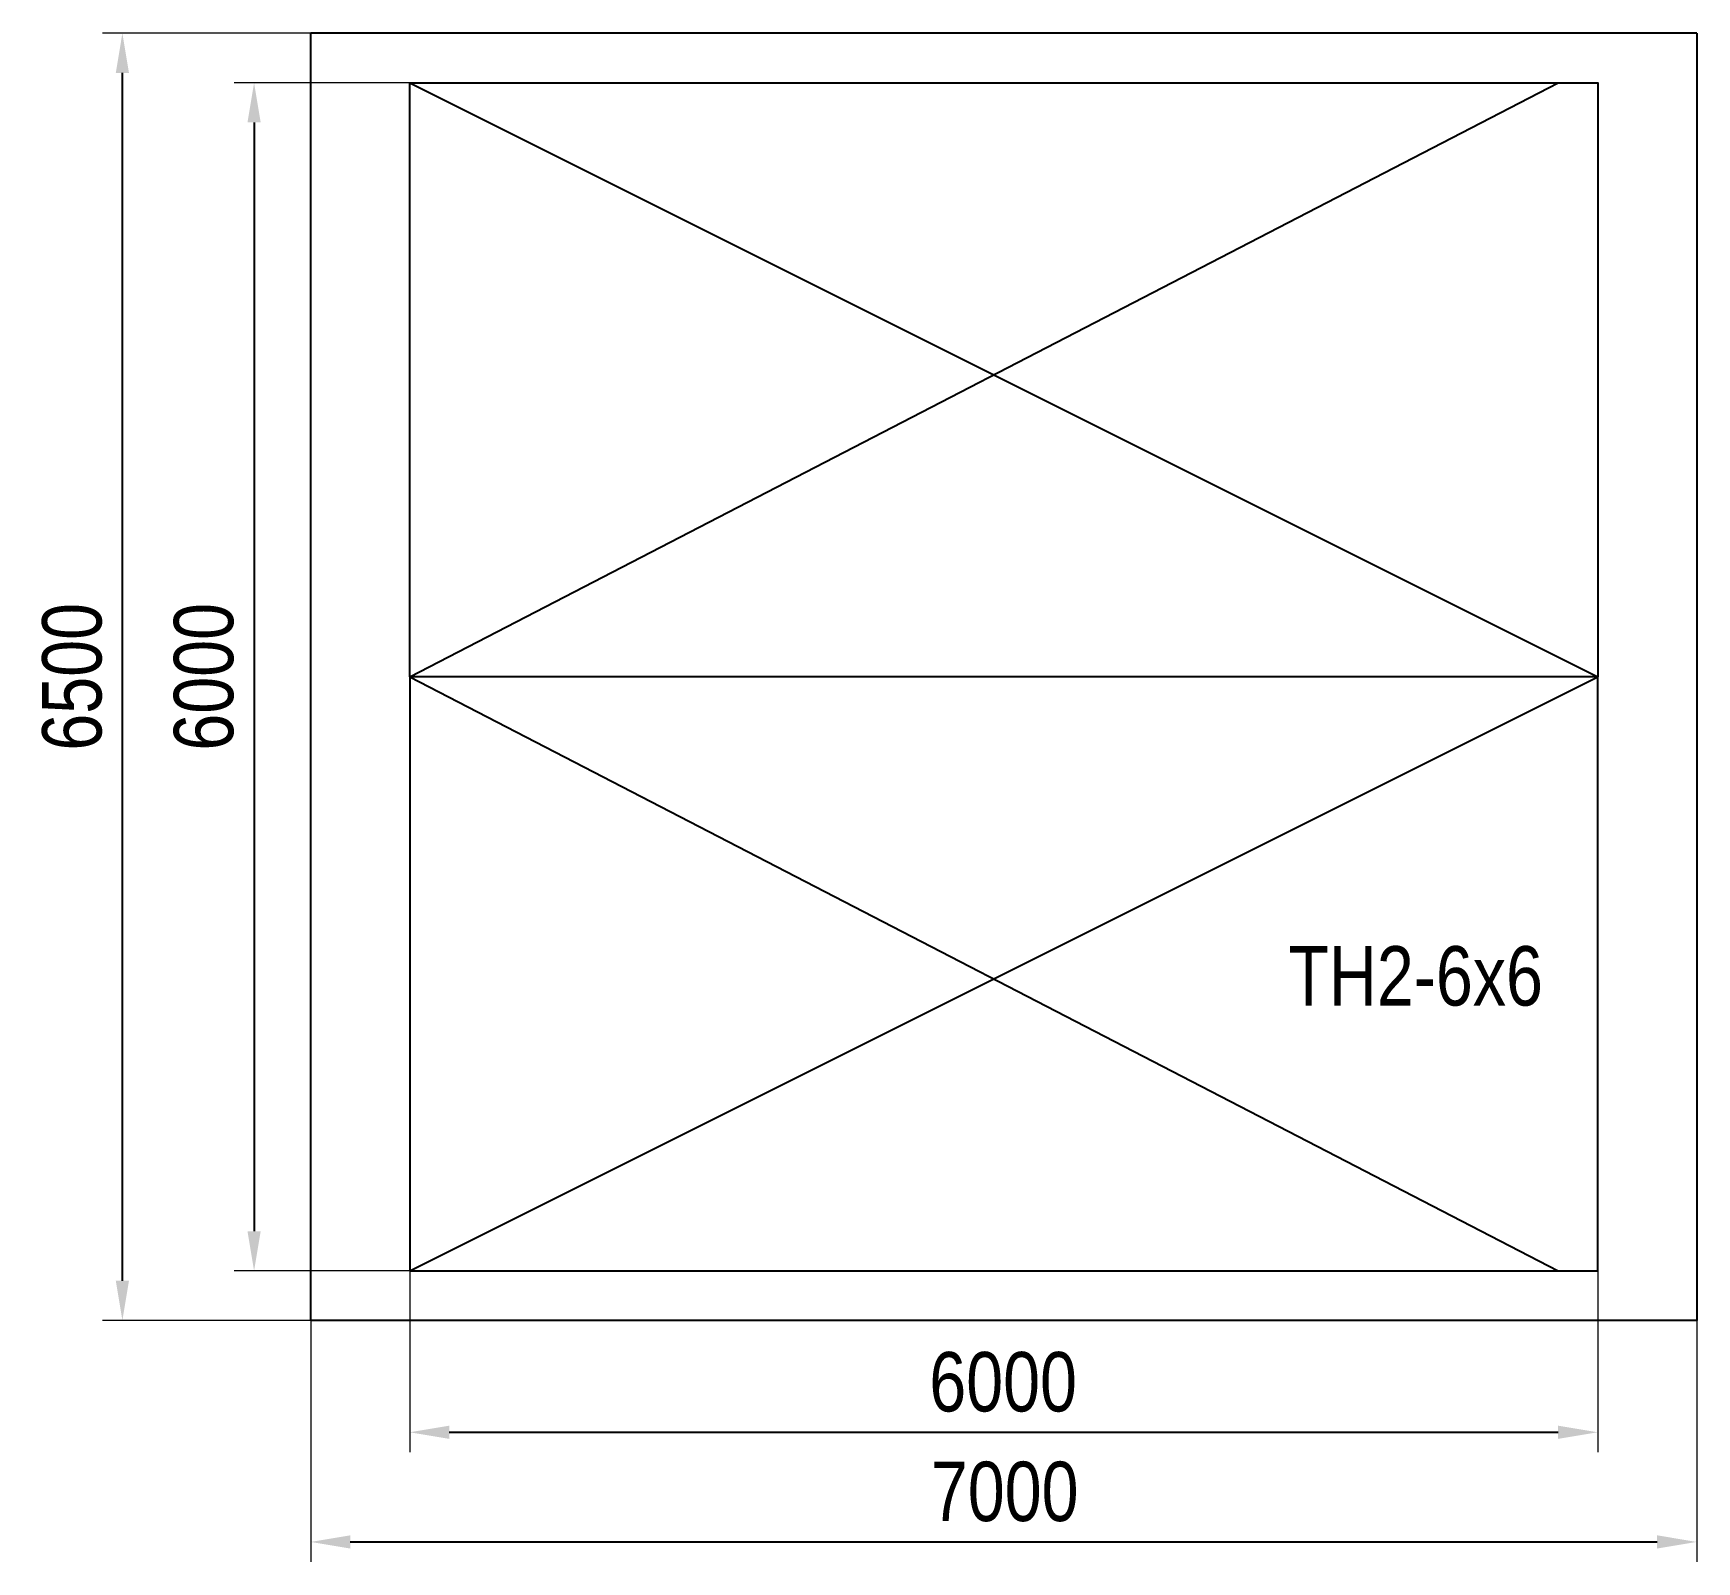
# Model space of a CAD drawing. Header units: millimetres. Extents: x -513 to 7889, y -60 to 7659.
import ezdxf

# ---------------------------------------------------------------- set-up
doc = ezdxf.new("R2010")
doc.units = ezdxf.units.MM
for name, color, linetype in [('DIKOM_АРТИКУЛ', 7, 'Continuous'), ('DIKOM_ОБЪЕКТ', 7, 'Continuous'), ('DIKOM_РАЗМЕР_ОБЪЕКТА', 7, 'Continuous')]:
    doc.layers.add(name, color=color, linetype=linetype)
doc.styles.add('style1', font='arial.ttf', dxfattribs={"width": 0.8})
doc.dimstyles.new('1-50', dxfattribs={"dimtxt": 300, "dimasz": 200, "dimexe": 100, "dimexo": 0, "dimgap": 100, "dimtad": 1, "dimdec": 0, "dimtxsty": 'style1', "dimcen": 0, "dimclrd": 7, "dimclre": 7, "dimadec": 1, "dimazin": 2, "dimtfac": 1, "dimtdec": 0, "dimtmove": 0, "dimatfit": 3, "dimfxl": 0, "dimlwd": 25, "dimlwe": 18, "dimarcsym": 0})

# ---------------------------------------------------------------- blocks, each defined once
blk = doc.blocks.new('*D3')
at = {"layer": 'Defpoints', "color": 0, "transparency": 16777216}
for p in [(1388.6, 1409.5), (7388.6, 1409.5), (7388.6, 594.2)]:
    blk.add_point(p, dxfattribs=at)
at = {"layer": 'DIKOM_РАЗМЕР_ОБЪЕКТА', "color": 7, "lineweight": 18, "transparency": 16777216}
for p, q in [((1388.6, 1409.5), (1388.6, 494.2)), ((7388.6, 1409.5), (7388.6, 494.2))]:
    blk.add_line(p, q, dxfattribs=at)
at = {"layer": 'DIKOM_РАЗМЕР_ОБЪЕКТА', "color": 7, "lineweight": 25, "transparency": 16777216}
blk.add_line((1588.6, 594.2), (7188.6, 594.2), dxfattribs=at)
at = {"layer": 'DIKOM_РАЗМЕР_ОБЪЕКТА', "color": 7, "transparency": 16777216}
for points in [[(1588.6, 627.6), (1588.6, 560.9), (1388.6, 594.2)], [(7188.6, 627.6), (7188.6, 560.9), (7388.6, 594.2)]]:
    blk.add_solid(points, dxfattribs=at)
at = {"layer": 'DIKOM_РАЗМЕР_ОБЪЕКТА', "color": 0, "transparency": 16777216, "insert": (4385.6, 847.4), "char_height": 300, "attachment_point": 5, "style": 'style1'}
blk.add_mtext('6000', dxfattribs=at)
blk = doc.blocks.new('*D5')
at = {"layer": 'Defpoints', "color": 0, "transparency": 16777216}
for p in [(888.6, 1159.5), (7888.6, 1159.5), (7888.6, 40.4)]:
    blk.add_point(p, dxfattribs=at)
at = {"layer": 'DIKOM_РАЗМЕР_ОБЪЕКТА', "color": 7, "lineweight": 18, "transparency": 16777216}
for p, q in [((888.6, 1159.5), (888.6, -59.6)), ((7888.6, 1159.5), (7888.6, -59.6))]:
    blk.add_line(p, q, dxfattribs=at)
at = {"layer": 'DIKOM_РАЗМЕР_ОБЪЕКТА', "color": 7, "lineweight": 25, "transparency": 16777216}
blk.add_line((1088.6, 40.4), (7688.6, 40.4), dxfattribs=at)
at = {"layer": 'DIKOM_РАЗМЕР_ОБЪЕКТА', "color": 7, "transparency": 16777216}
for points in [[(1088.6, 73.8), (1088.6, 7.1), (888.6, 40.4)], [(7688.6, 73.8), (7688.6, 7.1), (7888.6, 40.4)]]:
    blk.add_solid(points, dxfattribs=at)
at = {"layer": 'DIKOM_РАЗМЕР_ОБЪЕКТА', "color": 0, "transparency": 16777216, "insert": (4393.6, 293.6), "char_height": 300, "attachment_point": 5, "style": 'style1'}
blk.add_mtext('7000', dxfattribs=at)
blk = doc.blocks.new('*D10')
at = {"layer": 'Defpoints', "color": 0, "transparency": 16777216}
for p in [(1388.6, 7409.5), (602.7, 1409.5), (1388.6, 1409.5)]:
    blk.add_point(p, dxfattribs=at)
at = {"layer": 'DIKOM_РАЗМЕР_ОБЪЕКТА', "color": 7, "lineweight": 18, "transparency": 16777216}
for p, q in [((1388.6, 7409.5), (502.7, 7409.5)), ((1388.6, 1409.5), (502.7, 1409.5))]:
    blk.add_line(p, q, dxfattribs=at)
at = {"layer": 'DIKOM_РАЗМЕР_ОБЪЕКТА', "color": 7, "lineweight": 25, "transparency": 16777216}
blk.add_line((602.7, 7209.5), (602.7, 1609.5), dxfattribs=at)
at = {"layer": 'DIKOM_РАЗМЕР_ОБЪЕКТА', "color": 7, "transparency": 16777216}
for points in [[(569.4, 7209.5), (636, 7209.5), (602.7, 7409.5)], [(569.4, 1609.5), (636, 1609.5), (602.7, 1409.5)]]:
    blk.add_solid(points, dxfattribs=at)
at = {"layer": 'DIKOM_РАЗМЕР_ОБЪЕКТА', "color": 0, "transparency": 16777216, "insert": (349.5, 4409.5), "char_height": 300, "attachment_point": 5, "rotation": 90, "style": 'style1'}
blk.add_mtext('6000', dxfattribs=at)
blk = doc.blocks.new('*D11')
at = {"layer": 'Defpoints', "color": 0, "transparency": 16777216}
for p in [(-62.6, 7659.5), (888.6, 7659.5), (888.6, 1159.5)]:
    blk.add_point(p, dxfattribs=at)
at = {"layer": 'DIKOM_РАЗМЕР_ОБЪЕКТА', "color": 7, "lineweight": 18, "transparency": 16777216}
for p, q in [((888.6, 7659.5), (-162.6, 7659.5)), ((888.6, 1159.5), (-162.6, 1159.5))]:
    blk.add_line(p, q, dxfattribs=at)
at = {"layer": 'DIKOM_РАЗМЕР_ОБЪЕКТА', "color": 7, "lineweight": 25, "transparency": 16777216}
blk.add_line((-62.6, 1359.5), (-62.6, 7459.5), dxfattribs=at)
at = {"layer": 'DIKOM_РАЗМЕР_ОБЪЕКТА', "color": 7, "transparency": 16777216}
for points in [[(-95.9, 7459.5), (-29.2, 7459.5), (-62.6, 7659.5)], [(-95.9, 1359.5), (-29.2, 1359.5), (-62.6, 1159.5)]]:
    blk.add_solid(points, dxfattribs=at)
at = {"layer": 'DIKOM_РАЗМЕР_ОБЪЕКТА', "color": 0, "transparency": 16777216, "insert": (-315.7, 4409.5), "char_height": 300, "attachment_point": 5, "rotation": 90, "style": 'style1'}
blk.add_mtext('6500', dxfattribs=at)

msp = doc.modelspace()

# ---------------------------------------------------------------- linework, layer by layer
at = {"layer": 'DIKOM_ОБЪЕКТ'}
for points in [[(7888.6, 7659.5), (7888.6, 1159.5), (888.6, 1159.5), (888.6, 7659.5)], [(7888.6, 7659.5), (888.6, 7659.5)], [(1388.6, 7409.5), (7388.6, 4409.5)], [(1388.6, 4409.5), (7188.6, 7409.5)], [(1388.6, 1409.5), (7388.6, 4409.5)], [(1388.6, 4409.5), (7188.6, 1409.5)]]:
    msp.add_lwpolyline(points, dxfattribs=at)
for points in [[(1388.6, 7409.5), (7388.6, 7409.5), (7388.6, 4409.5), (1388.6, 4409.5)], [(1388.6, 1409.5), (7388.6, 1409.5), (7388.6, 4409.5), (1388.6, 4409.5)]]:
    msp.add_lwpolyline(points, close=True, dxfattribs=at)

# ---------------------------------------------------------------- texts
at = {"layer": 'DIKOM_АРТИКУЛ', "color": 7, "insert": (5826.4, 3049.2), "char_height": 300, "width": 5405.477, "attachment_point": 1, "style": 'style1'}
msp.add_mtext('ТН2-6x6', dxfattribs=at)

# ---------------------------------------------------------------- dimensions: what is measured, and where the dimension line sits
at = {"layer": 'DIKOM_РАЗМЕР_ОБЪЕКТА'}
for base, p1, p2, picture, middle in [((-62.6, 7659.5), (888.6, 1159.5), (888.6, 7659.5), '*D11', (-315.7, 4409.5)), ((602.7, 1409.5), (1388.6, 7409.5), (1388.6, 1409.5), '*D10', (349.5, 4409.5))]:
    dim = msp.add_linear_dim(base=base, p1=p1, p2=p2, angle=90, dimstyle='1-50', dxfattribs=at)
    dim.commit()
    dim.dimension.update_dxf_attribs({"geometry": picture, "text_midpoint": middle})
for base, p1, p2, picture, middle in [((7388.6, 594.2), (1388.6, 1409.5), (7388.6, 1409.5), '*D3', (4385.6, 594.2)), ((7888.6, 40.4), (888.6, 1159.5), (7888.6, 1159.5), '*D5', (4393.6, 40.4))]:
    dim = msp.add_linear_dim(base=base, p1=p1, p2=p2, dimstyle='1-50', dxfattribs=at)
    dim.commit()
    dim.dimension.update_dxf_attribs({"geometry": picture, "text_midpoint": middle, "dimtype": 160})

doc.saveas('drawing.dxf')
